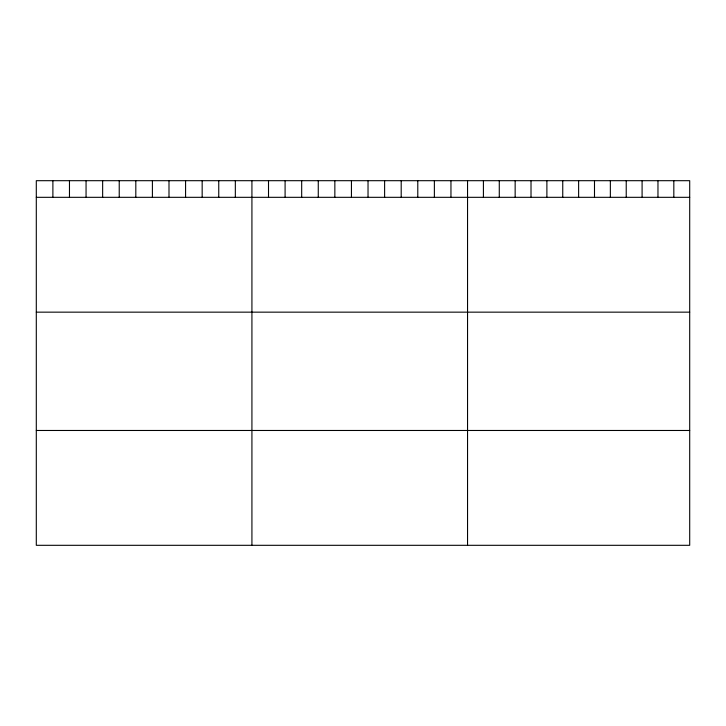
<?xml version="1.0" encoding="UTF-8"?>
<svg xmlns="http://www.w3.org/2000/svg" width="726" height="726" viewBox="0 0 726 726"><rect width="100%" height="100%" fill="white"/><g stroke="black" fill="none" stroke-linecap="round" stroke-linejoin="round"><path stroke-width="1.09" d="M689.7 197.318L689.7 545.308L36.3 545.308L36.3 180.692L689.7 180.692L689.7 197.318L36.3 197.318M36.3 312.153L689.7 312.153M36.3 430.473L689.7 430.473M673.828 180.692L673.828 197.318M657.965 180.692L657.965 197.318M642.093 180.692L642.093 197.318M626.229 180.692L626.229 197.318M610.357 180.692L610.357 197.318M594.494 180.692L594.494 197.318M578.622 180.692L578.622 197.318M562.75 180.692L562.75 197.318M546.887 180.692L546.887 197.318M531.015 180.692L531.015 197.318M515.151 180.692L515.151 197.318M499.279 180.692L499.279 197.318M483.416 180.692L483.416 197.318M467.544 180.692L467.544 545.308M450.955 180.692L450.955 197.318M434.375 180.692L434.375 197.318M417.786 180.692L417.786 197.318M401.197 180.692L401.197 197.318M384.617 180.692L384.617 197.318M368.028 180.692L368.028 197.318M351.438 180.692L351.438 197.318M334.849 180.692L334.849 197.318M318.269 180.692L318.269 197.318M301.68 180.692L301.68 197.318M285.091 180.692L285.091 197.318M268.511 180.692L268.511 197.318M251.922 180.692L251.922 545.308M235.333 180.692L235.333 197.318M218.753 180.692L218.753 197.318M202.164 180.692L202.164 197.318M185.575 180.692L185.575 197.318M168.995 180.692L168.995 197.318M152.406 180.692L152.406 197.318M135.816 180.692L135.816 197.318M119.227 180.692L119.227 197.318M102.647 180.692L102.647 197.318M86.058 180.692L86.058 197.318M69.469 180.692L69.469 197.318M52.889 180.692L52.889 197.318"/></g></svg>
